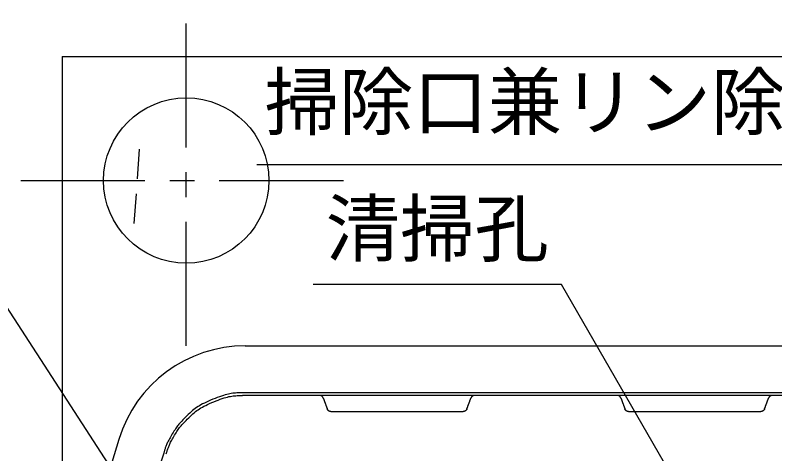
# Model space of a CAD drawing. Units: millimetres, scale not verified. Extents: x -23521 to 8910, y -6308 to 6308.
# Drawn here: x -5968 to -5049, y 1202 to 1733 of the extents above; entities that cross this region are included whole.
import ezdxf
from ezdxf.enums import TextEntityAlignment as Align

# ---------------------------------------------------------------- set-up
doc = ezdxf.new("R2010")
doc.units = ezdxf.units.MM
doc.header["$LTSCALE"] = 30
doc.linetypes.add('CHAIN1', pattern=[8, 5, -1, 1, -1])
doc.linetypes.add('DASHED1', pattern=[1.8, 1.2, -0.6])
for name, color, linetype, lineweight in [('0-0_0E', 7, 'Continuous', 25), ('0-1_空気管', 3, 'Continuous', 25), ('0-E_機器', 2, 'Continuous', 25), ('0-F_08', 2, 'CHAIN1', 25)]:
    doc.layers.add(name, color=color, linetype=linetype, lineweight=lineweight)
doc.styles.add('ＭＳ ゴシック', font='')
doc.styles.get('ＭＳ ゴシック').set_extended_font_data('MS Gothic')

msp = doc.modelspace()

# ---------------------------------------------------------------- linework, layer by layer
at = {"layer": '0-0_0E', "linetype": 'DASHED1'}
msp.add_line((-5817.42, 1570.47), (-5824.73, 1470.74), dxfattribs=at)
at = {"layer": '0-1_空気管'}
for p, q in [((-4568, 1551.34), (-5675.3, 1551.34)), ((-5306.82, 1406.7), (-5607.09, 1406.7)), ((-5007.92, 888.99), (-5306.82, 1406.7)), ((-5689.26, 1332.53), (-3042.03, 1332.53)), ((-4864.36, 1272.53), (-5692.45, 1272.53)), ((-5416.57, 1268.75), (-5416.38, 1269.27)), ((-5056.57, 1268.75), (-5056.38, 1269.27)), ((-5590.25, 1256.7), (-5590.06, 1256.18)), ((-5585.64, 1252.92), (-5425.73, 1252.92)), ((-5230.25, 1256.7), (-5230.06, 1256.18)), ((-5225.64, 1252.92), (-5065.73, 1252.92))]:
    msp.add_line(p, q, dxfattribs=at)
for points in [[(-5653.42, 878.88), (-6010.16, 1429.28), (-6532.89, 1429.28)], [(-5692.55, 1275.74), (-5693.68, 1275.73), (-5694.96, 1275.71), (-5696.37, 1275.68), (-5697.88, 1275.63), (-5699.47, 1275.55), (-5701.12, 1275.44), (-5702.79, 1275.3), (-5704.46, 1275.11), (-5706.16, 1274.87), (-5707.89, 1274.58), (-5709.7, 1274.21), (-5711.59, 1273.76), (-5713.6, 1273.23), (-5715.74, 1272.59), (-5718.04, 1271.85), (-5720.5, 1270.99), (-5723.1, 1270.04), (-5725.78, 1269), (-5728.49, 1267.91), (-5731.19, 1266.78), (-5733.82, 1265.63), (-5736.34, 1264.49), (-5738.69, 1263.37), (-5740.85, 1262.28), (-5742.83, 1261.22), (-5744.67, 1260.15), (-5746.41, 1259.07), (-5748.07, 1257.95), (-5749.69, 1256.76), (-5751.31, 1255.49), (-5752.96, 1254.12), (-5754.67, 1252.63), (-5756.42, 1251.06), (-5758.18, 1249.42), (-5759.92, 1247.76), (-5761.61, 1246.1), (-5763.23, 1244.48), (-5764.74, 1242.93), (-5766.12, 1241.49)], [(-5754.33, 1248.62), (-5752.64, 1250.15), (-5750.98, 1251.59), (-5749.38, 1252.91), (-5747.81, 1254.14), (-5746.24, 1255.29), (-5744.63, 1256.38), (-5742.95, 1257.43), (-5741.17, 1258.46), (-5739.25, 1259.49), (-5737.16, 1260.55), (-5734.87, 1261.63), (-5732.44, 1262.74), (-5729.89, 1263.86), (-5727.27, 1264.95), (-5724.64, 1266.01), (-5722.05, 1267.01), (-5719.53, 1267.94), (-5717.14, 1268.77), (-5714.92, 1269.49), (-5712.84, 1270.1), (-5710.9, 1270.62), (-5709.06, 1271.06), (-5707.31, 1271.41), (-5705.63, 1271.7), (-5703.99, 1271.93), (-5702.36, 1272.11), (-5700.75, 1272.25), (-5699.16, 1272.35), (-5697.61, 1272.43), (-5696.14, 1272.48), (-5694.78, 1272.51), (-5693.53, 1272.53), (-5692.45, 1272.53)], [(-4864.22, 1275.74), (-5692.55, 1275.74)], [(-5597.8, 1272.2), (-5597.86, 1272.23), (-5597.93, 1272.25), (-5597.99, 1272.27), (-5598.1, 1272.31), (-5598.16, 1272.32), (-5598.22, 1272.34), (-5598.29, 1272.36), (-5598.37, 1272.38), (-5598.44, 1272.39), (-5598.52, 1272.41), (-5598.6, 1272.43), (-5598.75, 1272.46), (-5598.82, 1272.47), (-5598.88, 1272.48), (-5599, 1272.5), (-5599.1, 1272.51), (-5599.15, 1272.52), (-5599.24, 1272.53), (-5599.28, 1272.53), (-5599.33, 1272.53), (-5599.37, 1272.53), (-5599.41, 1272.53)], [(-5594.91, 1269.27), (-5594.95, 1269.37), (-5594.97, 1269.41), (-5594.98, 1269.47), (-5595.01, 1269.52), (-5595.03, 1269.59), (-5595.06, 1269.65), (-5595.09, 1269.73), (-5595.13, 1269.8), (-5595.16, 1269.87), (-5595.24, 1270.02), (-5595.28, 1270.09), (-5595.33, 1270.17), (-5595.38, 1270.25), (-5595.44, 1270.33), (-5595.5, 1270.42), (-5595.58, 1270.51), (-5595.65, 1270.61), (-5595.74, 1270.71), (-5595.83, 1270.81), (-5596.03, 1271.02), (-5596.12, 1271.12), (-5596.22, 1271.22), (-5596.31, 1271.3), (-5596.39, 1271.39), (-5596.48, 1271.46), (-5596.56, 1271.52), (-5596.63, 1271.58), (-5596.71, 1271.64), (-5596.79, 1271.69), (-5596.87, 1271.75), (-5596.96, 1271.8), (-5597.06, 1271.85), (-5597.15, 1271.9), (-5597.26, 1271.95), (-5597.45, 1272.05), (-5597.55, 1272.09), (-5597.64, 1272.13), (-5597.72, 1272.17), (-5597.8, 1272.2)], [(-5594.91, 1269.27), (-5594.78, 1268.9), (-5594.72, 1268.75), (-5594.65, 1268.57), (-5594.58, 1268.36), (-5594.49, 1268.13), (-5594.4, 1267.89), (-5594.3, 1267.63), (-5594.2, 1267.36), (-5594, 1266.81), (-5593.9, 1266.54), (-5593.79, 1266.25), (-5593.68, 1265.95), (-5593.57, 1265.63), (-5593.44, 1265.3), (-5593.3, 1264.94), (-5593.16, 1264.54), (-5593, 1264.12), (-5592.83, 1263.67), (-5592.66, 1263.2), (-5592.48, 1262.72), (-5592.31, 1262.25), (-5592.13, 1261.78), (-5591.97, 1261.33), (-5591.81, 1260.91), (-5591.66, 1260.52), (-5591.53, 1260.15), (-5591.4, 1259.81), (-5591.29, 1259.5), (-5591.17, 1259.2), (-5591.07, 1258.91), (-5590.97, 1258.64), (-5590.87, 1258.36), (-5590.76, 1258.09), (-5590.66, 1257.83), (-5590.57, 1257.56), (-5590.48, 1257.32), (-5590.39, 1257.09), (-5590.31, 1256.88), (-5590.25, 1256.7)], [(-5421.24, 1256.18), (-5421.1, 1256.55), (-5421.04, 1256.7), (-5420.98, 1256.88), (-5420.9, 1257.09), (-5420.81, 1257.32), (-5420.72, 1257.56), (-5420.63, 1257.83), (-5420.53, 1258.09), (-5420.43, 1258.36), (-5420.22, 1258.91), (-5420.11, 1259.2), (-5420, 1259.5), (-5419.89, 1259.81), (-5419.76, 1260.15), (-5419.63, 1260.52), (-5419.48, 1260.91), (-5419.33, 1261.33), (-5419.16, 1261.78), (-5418.98, 1262.25), (-5418.81, 1262.72), (-5418.63, 1263.2), (-5418.46, 1263.67), (-5418.29, 1264.12), (-5418.13, 1264.54), (-5417.99, 1264.94), (-5417.85, 1265.3), (-5417.73, 1265.63), (-5417.61, 1265.95), (-5417.5, 1266.25), (-5417.39, 1266.54), (-5417.29, 1266.81), (-5417.19, 1267.09), (-5417.09, 1267.36), (-5416.99, 1267.63), (-5416.89, 1267.89), (-5416.8, 1268.13), (-5416.72, 1268.36), (-5416.64, 1268.57), (-5416.57, 1268.75)], [(-5415.57, 1270.7), (-5415.61, 1270.65), (-5415.64, 1270.6), (-5415.68, 1270.55), (-5415.72, 1270.5), (-5415.76, 1270.44), (-5415.8, 1270.37), (-5415.85, 1270.31), (-5415.89, 1270.24), (-5415.93, 1270.18), (-5415.97, 1270.11), (-5416.01, 1270.05), (-5416.05, 1269.98), (-5416.08, 1269.93), (-5416.11, 1269.88), (-5416.14, 1269.83), (-5416.19, 1269.74), (-5416.21, 1269.69), (-5416.28, 1269.53), (-5416.3, 1269.48), (-5416.33, 1269.41), (-5416.34, 1269.38), (-5416.35, 1269.35), (-5416.38, 1269.27)], [(-5411.96, 1272.53), (-5412.03, 1272.53), (-5412.18, 1272.52), (-5412.34, 1272.51), (-5412.42, 1272.5), (-5412.5, 1272.49), (-5412.59, 1272.47), (-5412.67, 1272.46), (-5412.77, 1272.44), (-5412.86, 1272.41), (-5412.97, 1272.38), (-5413.08, 1272.34), (-5413.2, 1272.3), (-5413.33, 1272.26), (-5413.45, 1272.2), (-5413.59, 1272.15), (-5413.72, 1272.1), (-5413.84, 1272.04), (-5413.97, 1271.99), (-5414.08, 1271.93), (-5414.19, 1271.88), (-5414.28, 1271.83), (-5414.37, 1271.78), (-5414.45, 1271.72), (-5414.53, 1271.67), (-5414.61, 1271.61), (-5414.69, 1271.55), (-5414.77, 1271.49), (-5414.85, 1271.42), (-5414.93, 1271.35), (-5415.01, 1271.27), (-5415.09, 1271.19), (-5415.17, 1271.12), (-5415.25, 1271.04), (-5415.31, 1270.97), (-5415.38, 1270.91), (-5415.43, 1270.85), (-5415.49, 1270.79), (-5415.53, 1270.74), (-5415.57, 1270.7)], [(-5237.8, 1272.2), (-5237.86, 1272.23), (-5237.93, 1272.25), (-5237.99, 1272.27), (-5238.1, 1272.31), (-5238.16, 1272.32), (-5238.22, 1272.34), (-5238.29, 1272.36), (-5238.37, 1272.38), (-5238.44, 1272.39), (-5238.52, 1272.41), (-5238.6, 1272.43), (-5238.75, 1272.46), (-5238.82, 1272.47), (-5238.88, 1272.48), (-5239, 1272.5), (-5239.1, 1272.51), (-5239.15, 1272.52), (-5239.24, 1272.53), (-5239.28, 1272.53), (-5239.33, 1272.53), (-5239.37, 1272.53), (-5239.41, 1272.53)], [(-5234.91, 1269.27), (-5234.95, 1269.37), (-5234.97, 1269.41), (-5234.98, 1269.47), (-5235.01, 1269.52), (-5235.03, 1269.59), (-5235.06, 1269.65), (-5235.09, 1269.73), (-5235.13, 1269.8), (-5235.16, 1269.87), (-5235.24, 1270.02), (-5235.28, 1270.09), (-5235.33, 1270.17), (-5235.38, 1270.25), (-5235.44, 1270.33), (-5235.5, 1270.42), (-5235.58, 1270.51), (-5235.65, 1270.61), (-5235.74, 1270.71), (-5235.83, 1270.81), (-5236.03, 1271.02), (-5236.12, 1271.12), (-5236.22, 1271.22), (-5236.31, 1271.3), (-5236.39, 1271.39), (-5236.48, 1271.46), (-5236.56, 1271.52), (-5236.63, 1271.58), (-5236.71, 1271.64), (-5236.79, 1271.69), (-5236.87, 1271.75), (-5236.96, 1271.8), (-5237.06, 1271.85), (-5237.15, 1271.9), (-5237.26, 1271.95), (-5237.45, 1272.05), (-5237.55, 1272.09), (-5237.64, 1272.13), (-5237.72, 1272.17), (-5237.8, 1272.2)], [(-5234.91, 1269.27), (-5234.78, 1268.9), (-5234.72, 1268.75), (-5234.65, 1268.57), (-5234.58, 1268.36), (-5234.49, 1268.13), (-5234.4, 1267.89), (-5234.3, 1267.63), (-5234.2, 1267.36), (-5234, 1266.81), (-5233.9, 1266.54), (-5233.79, 1266.25), (-5233.68, 1265.95), (-5233.57, 1265.63), (-5233.44, 1265.3), (-5233.3, 1264.94), (-5233.16, 1264.54), (-5233, 1264.12), (-5232.83, 1263.67), (-5232.66, 1263.2), (-5232.48, 1262.72), (-5232.31, 1262.25), (-5232.13, 1261.78), (-5231.97, 1261.33), (-5231.81, 1260.91), (-5231.66, 1260.52), (-5231.53, 1260.15), (-5231.4, 1259.81), (-5231.29, 1259.5), (-5231.17, 1259.2), (-5231.07, 1258.91), (-5230.97, 1258.64), (-5230.87, 1258.36), (-5230.76, 1258.09), (-5230.66, 1257.83), (-5230.57, 1257.56), (-5230.48, 1257.32), (-5230.39, 1257.09), (-5230.31, 1256.88), (-5230.25, 1256.7)], [(-5061.24, 1256.18), (-5061.1, 1256.55), (-5061.04, 1256.7), (-5060.98, 1256.88), (-5060.9, 1257.09), (-5060.81, 1257.32), (-5060.72, 1257.56), (-5060.63, 1257.83), (-5060.53, 1258.09), (-5060.43, 1258.36), (-5060.22, 1258.91), (-5060.11, 1259.2), (-5060, 1259.5), (-5059.89, 1259.81), (-5059.76, 1260.15), (-5059.63, 1260.52), (-5059.48, 1260.91), (-5059.33, 1261.33), (-5059.16, 1261.78), (-5058.98, 1262.25), (-5058.81, 1262.72), (-5058.63, 1263.2), (-5058.46, 1263.67), (-5058.29, 1264.12), (-5058.13, 1264.54), (-5057.99, 1264.94), (-5057.85, 1265.3), (-5057.73, 1265.63), (-5057.61, 1265.95), (-5057.5, 1266.25), (-5057.39, 1266.54), (-5057.29, 1266.81), (-5057.19, 1267.09), (-5057.09, 1267.36), (-5056.99, 1267.63), (-5056.89, 1267.89), (-5056.8, 1268.13), (-5056.72, 1268.36), (-5056.64, 1268.57), (-5056.57, 1268.75)], [(-5055.57, 1270.7), (-5055.61, 1270.65), (-5055.64, 1270.6), (-5055.68, 1270.55), (-5055.72, 1270.5), (-5055.76, 1270.44), (-5055.8, 1270.37), (-5055.85, 1270.31), (-5055.89, 1270.24), (-5055.93, 1270.18), (-5055.97, 1270.11), (-5056.01, 1270.05), (-5056.05, 1269.98), (-5056.08, 1269.93), (-5056.11, 1269.88), (-5056.14, 1269.83), (-5056.19, 1269.74), (-5056.21, 1269.69), (-5056.28, 1269.53), (-5056.3, 1269.48), (-5056.33, 1269.41), (-5056.34, 1269.38), (-5056.35, 1269.35), (-5056.38, 1269.27)], [(-5051.96, 1272.53), (-5052.03, 1272.53), (-5052.18, 1272.52), (-5052.34, 1272.51), (-5052.42, 1272.5), (-5052.5, 1272.49), (-5052.59, 1272.47), (-5052.67, 1272.46), (-5052.77, 1272.44), (-5052.86, 1272.41), (-5052.97, 1272.38), (-5053.08, 1272.34), (-5053.2, 1272.3), (-5053.33, 1272.26), (-5053.45, 1272.2), (-5053.59, 1272.15), (-5053.72, 1272.1), (-5053.84, 1272.04), (-5053.97, 1271.99), (-5054.08, 1271.93), (-5054.19, 1271.88), (-5054.28, 1271.83), (-5054.37, 1271.78), (-5054.45, 1271.72), (-5054.53, 1271.67), (-5054.61, 1271.61), (-5054.69, 1271.55), (-5054.77, 1271.49), (-5054.85, 1271.42), (-5054.93, 1271.35), (-5055.01, 1271.27), (-5055.09, 1271.19), (-5055.17, 1271.12), (-5055.25, 1271.04), (-5055.31, 1270.97), (-5055.38, 1270.91), (-5055.43, 1270.85), (-5055.49, 1270.79), (-5055.53, 1270.74), (-5055.57, 1270.7)], [(-5589.21, 1254.71), (-5589.28, 1254.8), (-5589.36, 1254.9), (-5589.4, 1254.95), (-5589.44, 1255.01), (-5589.52, 1255.14), (-5589.56, 1255.21), (-5589.61, 1255.28), (-5589.65, 1255.34), (-5589.69, 1255.4), (-5589.73, 1255.47), (-5589.76, 1255.52), (-5589.79, 1255.58), (-5589.82, 1255.62), (-5589.84, 1255.67), (-5589.86, 1255.72), (-5589.88, 1255.76), (-5589.9, 1255.8), (-5589.92, 1255.84), (-5589.94, 1255.88), (-5589.96, 1255.93), (-5589.97, 1255.97), (-5589.99, 1256), (-5590, 1256.04), (-5590.01, 1256.07), (-5590.03, 1256.1), (-5590.06, 1256.18)], [(-5585.64, 1252.92), (-5585.71, 1252.92), (-5585.78, 1252.93), (-5585.86, 1252.93), (-5585.94, 1252.94), (-5586.02, 1252.94), (-5586.1, 1252.95), (-5586.18, 1252.96), (-5586.27, 1252.98), (-5586.35, 1253), (-5586.44, 1253.02), (-5586.54, 1253.04), (-5586.64, 1253.07), (-5586.76, 1253.11), (-5586.88, 1253.15), (-5587, 1253.2), (-5587.13, 1253.25), (-5587.26, 1253.3), (-5587.39, 1253.36), (-5587.52, 1253.41), (-5587.64, 1253.47), (-5587.76, 1253.52), (-5587.86, 1253.57), (-5587.96, 1253.62), (-5588.05, 1253.68), (-5588.13, 1253.73), (-5588.21, 1253.78), (-5588.29, 1253.84), (-5588.37, 1253.9), (-5588.44, 1253.96), (-5588.53, 1254.03), (-5588.69, 1254.18), (-5588.77, 1254.26), (-5588.85, 1254.34), (-5588.92, 1254.41), (-5588.99, 1254.48), (-5589.06, 1254.55), (-5589.11, 1254.6), (-5589.16, 1254.66), (-5589.21, 1254.71)], [(-5424.12, 1253.25), (-5424.19, 1253.23), (-5424.25, 1253.2), (-5424.31, 1253.18), (-5424.43, 1253.15), (-5424.49, 1253.13), (-5424.55, 1253.11), (-5424.62, 1253.09), (-5424.69, 1253.08), (-5424.76, 1253.06), (-5424.92, 1253.02), (-5425.07, 1252.99), (-5425.14, 1252.98), (-5425.2, 1252.97), (-5425.26, 1252.96), (-5425.32, 1252.95), (-5425.42, 1252.94), (-5425.47, 1252.93), (-5425.56, 1252.93), (-5425.6, 1252.93), (-5425.65, 1252.92), (-5425.69, 1252.92), (-5425.73, 1252.92)], [(-5421.24, 1256.18), (-5421.28, 1256.08), (-5421.29, 1256.04), (-5421.31, 1255.99), (-5421.33, 1255.93), (-5421.36, 1255.87), (-5421.38, 1255.8), (-5421.45, 1255.65), (-5421.48, 1255.58), (-5421.52, 1255.51), (-5421.56, 1255.43), (-5421.6, 1255.36), (-5421.65, 1255.28), (-5421.7, 1255.2), (-5421.76, 1255.12), (-5421.82, 1255.04), (-5421.9, 1254.94), (-5421.98, 1254.85), (-5422.06, 1254.74), (-5422.16, 1254.64), (-5422.35, 1254.43), (-5422.45, 1254.33), (-5422.54, 1254.23), (-5422.63, 1254.15), (-5422.72, 1254.07), (-5422.8, 1253.99), (-5422.88, 1253.93), (-5422.96, 1253.87), (-5423.04, 1253.81), (-5423.12, 1253.76), (-5423.2, 1253.71), (-5423.29, 1253.66), (-5423.38, 1253.6), (-5423.48, 1253.55), (-5423.58, 1253.5), (-5423.78, 1253.41), (-5423.87, 1253.36), (-5423.96, 1253.32), (-5424.05, 1253.29), (-5424.12, 1253.25)], [(-5229.21, 1254.71), (-5229.28, 1254.8), (-5229.36, 1254.9), (-5229.4, 1254.95), (-5229.44, 1255.01), (-5229.52, 1255.14), (-5229.56, 1255.21), (-5229.61, 1255.28), (-5229.65, 1255.34), (-5229.69, 1255.4), (-5229.73, 1255.47), (-5229.76, 1255.52), (-5229.79, 1255.58), (-5229.82, 1255.62), (-5229.84, 1255.67), (-5229.86, 1255.72), (-5229.88, 1255.76), (-5229.9, 1255.8), (-5229.92, 1255.84), (-5229.94, 1255.88), (-5229.96, 1255.93), (-5229.97, 1255.97), (-5229.99, 1256), (-5230, 1256.04), (-5230.01, 1256.07), (-5230.03, 1256.1), (-5230.06, 1256.18)], [(-5225.64, 1252.92), (-5225.71, 1252.92), (-5225.78, 1252.93), (-5225.86, 1252.93), (-5225.94, 1252.94), (-5226.02, 1252.94), (-5226.1, 1252.95), (-5226.18, 1252.96), (-5226.27, 1252.98), (-5226.35, 1253), (-5226.44, 1253.02), (-5226.54, 1253.04), (-5226.64, 1253.07), (-5226.76, 1253.11), (-5226.88, 1253.15), (-5227, 1253.2), (-5227.13, 1253.25), (-5227.26, 1253.3), (-5227.39, 1253.36), (-5227.52, 1253.41), (-5227.64, 1253.47), (-5227.76, 1253.52), (-5227.86, 1253.57), (-5227.96, 1253.62), (-5228.05, 1253.68), (-5228.13, 1253.73), (-5228.21, 1253.78), (-5228.29, 1253.84), (-5228.37, 1253.9), (-5228.44, 1253.96), (-5228.53, 1254.03), (-5228.69, 1254.18), (-5228.77, 1254.26), (-5228.85, 1254.34), (-5228.92, 1254.41), (-5228.99, 1254.48), (-5229.06, 1254.55), (-5229.11, 1254.6), (-5229.16, 1254.66), (-5229.21, 1254.71)], [(-5064.12, 1253.25), (-5064.19, 1253.23), (-5064.25, 1253.2), (-5064.31, 1253.18), (-5064.43, 1253.15), (-5064.49, 1253.13), (-5064.55, 1253.11), (-5064.62, 1253.09), (-5064.69, 1253.08), (-5064.76, 1253.06), (-5064.92, 1253.02), (-5065.07, 1252.99), (-5065.14, 1252.98), (-5065.2, 1252.97), (-5065.26, 1252.96), (-5065.32, 1252.95), (-5065.42, 1252.94), (-5065.47, 1252.93), (-5065.56, 1252.93), (-5065.6, 1252.93), (-5065.65, 1252.92), (-5065.69, 1252.92), (-5065.73, 1252.92)], [(-5061.24, 1256.18), (-5061.28, 1256.08), (-5061.29, 1256.04), (-5061.31, 1255.99), (-5061.33, 1255.93), (-5061.36, 1255.87), (-5061.38, 1255.8), (-5061.45, 1255.65), (-5061.48, 1255.58), (-5061.52, 1255.51), (-5061.56, 1255.43), (-5061.6, 1255.36), (-5061.65, 1255.28), (-5061.7, 1255.2), (-5061.76, 1255.12), (-5061.82, 1255.04), (-5061.9, 1254.94), (-5061.98, 1254.85), (-5062.06, 1254.74), (-5062.16, 1254.64), (-5062.35, 1254.43), (-5062.45, 1254.33), (-5062.54, 1254.23), (-5062.63, 1254.15), (-5062.72, 1254.07), (-5062.8, 1253.99), (-5062.88, 1253.93), (-5062.96, 1253.87), (-5063.04, 1253.81), (-5063.12, 1253.76), (-5063.2, 1253.71), (-5063.29, 1253.66), (-5063.38, 1253.6), (-5063.48, 1253.55), (-5063.58, 1253.5), (-5063.78, 1253.41), (-5063.87, 1253.36), (-5063.96, 1253.32), (-5064.05, 1253.29), (-5064.12, 1253.25)], [(-5766.12, 1241.49), (-5767.35, 1240.17), (-5768.44, 1238.96), (-5769.43, 1237.81), (-5770.34, 1236.71), (-5771.2, 1235.61), (-5772.02, 1234.49), (-5772.85, 1233.3), (-5773.71, 1232.03), (-5774.62, 1230.65), (-5775.56, 1229.17), (-5776.52, 1227.62), (-5777.49, 1226.04), (-5778.44, 1224.45), (-5779.36, 1222.88), (-5780.24, 1221.36), (-5781.04, 1219.92), (-5781.77, 1218.57), (-5782.43, 1217.32), (-5783.01, 1216.14), (-5783.54, 1215.03), (-5784.02, 1213.97), (-5784.46, 1212.94), (-5784.87, 1211.94), (-5785.25, 1210.94), (-5785.62, 1209.95), (-5785.96, 1208.96), (-5786.29, 1208.01), (-5786.59, 1207.1), (-5786.86, 1206.24), (-5787.11, 1205.47), (-5787.32, 1204.79), (-5787.91, 1202.87)], [(-5784.85, 1201.92), (-5784.45, 1203.23), (-5784.28, 1203.79), (-5784.07, 1204.44), (-5783.84, 1205.19), (-5783.57, 1206.02), (-5783.28, 1206.9), (-5782.96, 1207.83), (-5782.63, 1208.78), (-5782.27, 1209.75), (-5781.9, 1210.71), (-5781.51, 1211.68), (-5781.08, 1212.68), (-5780.62, 1213.71), (-5780.1, 1214.78), (-5779.54, 1215.92), (-5778.9, 1217.14), (-5778.19, 1218.44), (-5777.41, 1219.84), (-5776.57, 1221.32), (-5775.67, 1222.84), (-5774.75, 1224.38), (-5773.81, 1225.91), (-5772.88, 1227.41), (-5771.97, 1228.84), (-5771.09, 1230.18), (-5770.26, 1231.42), (-5769.45, 1232.56), (-5768.65, 1233.65), (-5767.82, 1234.71), (-5766.94, 1235.78), (-5765.98, 1236.89), (-5764.93, 1238.07), (-5763.73, 1239.35), (-5762.4, 1240.75), (-5760.93, 1242.25), (-5759.36, 1243.82), (-5757.72, 1245.42), (-5756.04, 1247.03), (-5754.33, 1248.62)]]:
    msp.add_lwpolyline(points, dxfattribs=at)
for centre, radius, start, end in [((-5689.26, 1172.53), 160, 90, 162.9709), ((-4350.64, 762.53), 1560, 162.97089, 197.02907), ((-4350.64, 762.53), 1503.2, 162.967, 173.836)]:
    msp.add_arc(centre, radius, start, end, dxfattribs=at)
at = {"layer": '0-E_機器'}
msp.add_line((-5910.66, 1682.53), (-2820.63, 1682.53), dxfattribs=at)
msp.add_lwpolyline([(-5910.66, 1682.53), (-5910.66, -157.47), (-2820.63, -157.47)], dxfattribs=at)
at = {"layer": '0-F_08'}
for p, q in [((-5760.66, 1332.53), (-5760.66, 1732.53)), ((-5960.66, 1532.53), (-5560.66, 1532.53))]:
    msp.add_line(p, q, dxfattribs=at)
at = {"layer": '0-F_08', "linetype": 'Continuous'}
msp.add_circle((-5760.66, 1532.53), 100, dxfattribs=at)

# ---------------------------------------------------------------- texts
at = {"layer": '0-1_空気管', "color": 4, "style": 'ＭＳ ゴシック'}
for s, p in [('掃除口兼リン除去剤注入部', (-5665.97, 1574.85)), ('清掃孔', (-5592.09, 1421.7))]:
    msp.add_text(s, height=65.98, dxfattribs=at).set_placement(p, align=Align.BOTTOM_LEFT)

doc.saveas('drawing.dxf')
